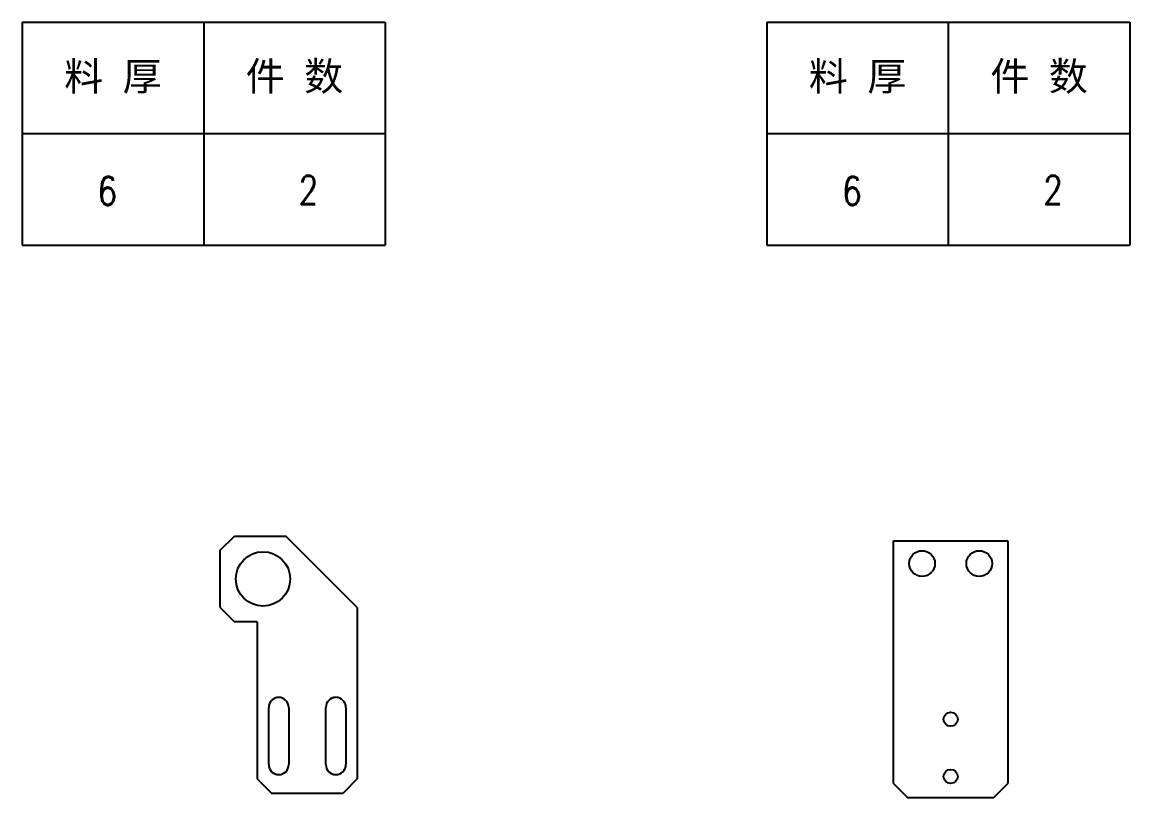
# Model space of a CAD drawing. Header units: millimetres. Extents: x -162325 to -83245, y 277409 to 326486.
# Drawn here: x -157352.3 to -156964.8, y 298816.4 to 299087.9 of the extents above; entities that cross this region are included whole.
import ezdxf
from ezdxf.enums import TextEntityAlignment as Align

# ---------------------------------------------------------------- set-up
doc = ezdxf.new("R2010")
doc.units = ezdxf.units.MM
doc.styles.add('DIM', font='romans.shx', dxfattribs={"width": 0.8, "bigfont": 'bigfont.shx'})
doc.styles.get("Standard").update_dxf_attribs({"font": 'txt', "bigfont": 'gbcbig.shx'})

# ---------------------------------------------------------------- blocks, each defined once
blk = doc.blocks.new('*T608')
at = {"color": 0, "linetype": 'ByBlock', "lineweight": -2, "transparency": 16777216}
for p, q in [((0, 0), (127, 0)), ((0, 0), (0, -78)), ((63.5, 0), (63.5, -78)), ((127, 0), (127, -78)), ((0, -39), (127, -39)), ((0, -78), (127, -78))]:
    blk.add_line(p, q, dxfattribs=at)
at = {"color": 0, "transparency": 16777216, "char_height": 10, "width": 60.5, "attachment_point": 5}
for s, insert in [('{\\fSimSun|b0|i0|c134|p2;料 厚}', (31.75, -19.5)), ('{\\fSimSun|b0|i0|c134|p2;件 数}', (95.25, -19.5))]:
    blk.add_mtext(s, dxfattribs=dict(at, insert=insert))
blk = doc.blocks.new('拆图参数')
blk.add_blockref('*T608', (-63.5, 78))
at = {"style": 'DIM', "width": 0.8}
blk.add_attdef('6', text='', height=10, dxfattribs=at).set_placement((-37.13, 18.91), align=Align.MIDDLE_LEFT)
blk.add_attdef('1', text='', height=10, dxfattribs=at).set_placement((36.65, 19.27), align=Align.MIDDLE_CENTER)

msp = doc.modelspace()

# ---------------------------------------------------------------- linework, layer by layer
at = {"color": 7}
for p, q in [((-157283.052, 298903.052), (-157278.052, 298908.052)), ((-157278.052, 298908.052), (-157260.052, 298908.052)), ((-157235.052, 298883.052), (-157260.052, 298908.052)), ((-157047.49, 298906.42), (-157007.49, 298906.42)), ((-157047.49, 298821.42), (-157047.49, 298906.42)), ((-157007.49, 298906.42), (-157007.49, 298821.42)), ((-157283.052, 298883.052), (-157283.052, 298903.052)), ((-157283.052, 298883.052), (-157278.052, 298878.052)), ((-157235.052, 298883.052), (-157235.052, 298823.052)), ((-157270.052, 298878.052), (-157278.052, 298878.052)), ((-157270.052, 298878.052), (-157270.052, 298823.052)), ((-157266.052, 298828.052), (-157266.052, 298848.052)), ((-157259.052, 298848.052), (-157259.052, 298828.052)), ((-157246.052, 298828.052), (-157246.052, 298848.052)), ((-157239.052, 298848.052), (-157239.052, 298828.052)), ((-157270.052, 298823.052), (-157265.052, 298818.052)), ((-157235.052, 298823.052), (-157240.052, 298818.052)), ((-157047.49, 298821.42), (-157042.49, 298816.42)), ((-157012.49, 298816.42), (-157007.49, 298821.42)), ((-157265.052, 298818.052), (-157240.052, 298818.052)), ((-157012.49, 298816.42), (-157042.49, 298816.42))]:
    msp.add_line(p, q, dxfattribs=at)
for centre, radius in [((-157268.052, 298893.052), 9.5), ((-157037.49, 298898.42), 4.5), ((-157017.49, 298898.42), 4.5), ((-157027.49, 298843.92), 2.458), ((-157027.49, 298823.92), 2.458)]:
    msp.add_circle(centre, radius, dxfattribs=at)
for centre, start, end in [((-157262.552, 298848.052), 0, 180), ((-157242.552, 298848.052), 0, 180), ((-157262.552, 298828.052), 180, 0), ((-157242.552, 298828.052), 180, 0)]:
    msp.add_arc(centre, 3.5, start, end, dxfattribs=at)

# ---------------------------------------------------------------- block references
for p in [(-157288.799, 299009.882), (-157028.307, 299009.882)]:
    msp.add_blockref('拆图参数', p).add_auto_attribs({'1': '2', '6': '6'})

doc.saveas('drawing.dxf')
